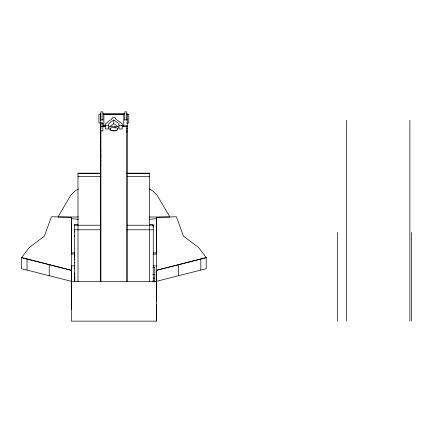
<?xml version="1.0" encoding="UTF-8"?>
<svg xmlns="http://www.w3.org/2000/svg" width="433" height="433" viewBox="0 0 433 433"><rect width="100%" height="100%" fill="white"/><g stroke="black" fill="none" stroke-linecap="round" stroke-linejoin="round"><path stroke-width="0.65" d="M49.216 275.707L49.216 264.709M71.407 309.189L71.407 217.301L51.413 216.76L44.372 236.174L29.233 247.541L21.65 257.511L21.65 268.736L71.407 281.326L156.443 281.326L206.2 268.736L206.2 257.511L198.617 247.541L183.478 236.174L176.437 216.76L156.443 217.35M74.785 265.889L71.407 265.889L71.407 321.134L156.443 321.134L156.443 304.134M156.443 301.227L156.443 270.316M156.443 217.853L156.443 252.894L153.352 252.894M113.825 119.984L108.694 123.735L108.694 128.964L105.457 128.964L105.457 123.735L112.207 118.804A1.932 0.763 0 0 1 112.558 117.808A1.932 0.763 0 0 1 115.091 117.808A1.932 0.763 0 0 1 115.443 118.804L122.193 123.735L122.193 128.964L118.956 128.964L118.956 123.735L113.825 119.984L113.825 123.643L118.956 127.389M108.694 127.389L113.825 123.643M78.416 188.983L77.361 189.535A22.099 21.52 0 0 0 69.036 198.152L57.952 216.998L78.454 216.998M206.2 257.511L156.443 270.322L206.2 257.738M149.39 219.266L156.573 218.692M100.889 113.803L100.418 113.803L100.418 281.748M102.875 113.803L124.774 113.803M126.766 113.803L127.232 113.803L127.232 281.748M103.871 114.215L123.778 114.215M100.889 114.269L98.897 114.269L98.897 122.994L100.889 122.994M126.766 114.269L128.753 114.269L128.753 122.994L126.766 122.994M103.871 114.664L123.778 114.664M100.418 116.261L100.889 116.261M100.418 119.849L102.875 119.849M124.774 119.849L127.232 119.849M100.418 120.304L100.889 120.304L100.889 111.866L102.875 111.866L102.875 120.304M100.418 120.612L100.889 120.612M100.418 122.864L102.875 122.864L102.875 130.885L100.418 130.885M100.418 123.318L100.889 123.318M100.889 123.914L102.875 123.914M105.457 125.31L108.694 125.31M118.956 125.31L122.193 125.31M100.418 125.473L100.889 125.473M103.871 125.483L105.706 125.483M121.944 125.483L123.778 125.483M102.875 125.879L105.565 125.879M122.079 125.879L127.232 125.879M100.418 126.333L100.889 126.333M102.875 126.333L105.565 126.333M110.144 126.333L117.505 126.333M122.079 126.333L127.232 126.333M100.889 126.696L102.875 126.696M100.418 127.838L100.889 127.838M100.418 128.244L100.889 128.244M126.766 128.244L127.232 128.244M126.766 130.885L127.232 130.885M100.418 132.005L100.889 132.005M126.766 132.005L127.232 132.005M100.418 138.235L100.889 138.235M100.418 142.614L100.889 142.614M100.418 149.748L100.889 149.748M100.418 150.657L100.889 150.657M100.418 151.647L100.889 151.647M100.418 153.152L100.889 153.152M100.418 154.949L100.889 154.949M100.418 155.534L100.889 155.534M100.418 156.026L100.889 156.086M100.418 156.627L100.889 156.627M100.418 157.309L100.889 157.309M100.418 160.259L100.889 160.259M100.418 160.914L100.889 160.914M100.418 161.233L100.889 161.233M100.418 163.008L100.889 163.008M100.418 164.908L100.889 164.908M100.418 165.558L100.889 165.558M100.889 173.157L77.994 173.157L77.994 281.65M126.766 173.157L149.656 173.157L149.656 281.65M77.994 173.471L100.889 173.471M126.766 173.471L149.656 173.471M77.994 176.556L100.889 176.556M127.232 176.556L149.656 176.556M100.418 177.097L100.889 177.097M149.396 216.998L169.898 216.998L158.814 198.152A22.099 21.52 0 0 0 150.489 189.535L149.434 188.983M100.418 223.866L100.889 223.866M77.994 224.456L74.389 224.456L74.389 281.807M149.656 224.456L153.26 224.456L153.26 281.975M100.418 224.787L100.889 224.787M74.389 225.225L100.889 225.225M127.232 225.225L153.26 225.225M153.26 226.215L152.789 226.215L152.789 225.225M100.418 227.32L100.889 227.32M100.418 229.598L100.889 229.598M74.389 229.777L100.889 229.777M126.766 229.777L153.26 229.777M74.389 231.65L74.86 231.65M74.389 231.855L74.86 231.801M74.389 235.487L74.86 235.487M74.389 236.456L74.86 236.456M74.389 252.829L74.86 252.829M74.498 252.894L71.407 252.894L71.407 217.853M74.389 253.213L74.86 253.213M71.407 254.052L74.785 254.052M153.066 254.052L156.443 254.052M74.389 254.793L74.86 254.793M74.389 255.189L74.86 255.189M74.389 256.06L74.86 256.06M74.389 257.289L74.86 257.289M74.389 259.188L74.86 259.188M74.389 262.923L74.86 262.923M153.066 265.889L156.443 265.889M152.789 267.556L154.781 267.556M74.389 268.238L74.86 268.238M74.389 273.077L74.86 273.077M74.389 273.9L74.86 273.9M152.789 274.311L154.781 274.311M74.389 274.527L74.86 274.527M74.389 276.059L74.86 276.059M74.389 276.595L74.86 276.595M74.389 277.18L74.86 277.18M74.389 277.407L74.86 277.407M153.26 278.17L154.781 278.17M74.389 278.495L74.86 278.495M74.389 278.576L74.86 278.576M74.389 278.717L74.86 278.717M74.389 279.096L74.86 279.096M74.389 279.788L74.86 279.788M74.389 280.546L74.86 280.546M74.389 280.995L74.86 280.995M74.389 281.082L74.86 281.082M152.789 281.077L154.781 281.077M74.389 281.531L74.86 281.531M71.277 218.692L78.46 219.266M21.65 257.738L71.407 270.322L21.65 257.511M411.35 232.418L411.35 321.134M409.872 120.255L409.872 321.134M346.449 120.255L346.449 321.134M337.318 232.418L337.318 321.134M200.825 259.096L200.825 270.095M178.634 264.709L178.634 275.707M156.443 217.301L156.443 321.134M154.781 267.096L154.781 281.834M126.766 120.304L126.766 111.866L124.774 111.866L124.774 120.304M126.766 125.879L126.766 281.748M123.778 113.803L123.778 125.938M103.871 113.803L103.871 125.938M100.889 122.864L100.889 281.748M27.025 259.096L27.025 270.095M117.273 128.514A3.984 1.575 0 0 1 113.825 130.88A3.984 1.575 0 0 1 110.377 128.514M114.853 127.784A3.984 1.575 0 0 1 115.817 127.941M111.01 130.079A3.984 1.575 0 0 0 117.673 129.37A3.984 1.575 0 0 0 112.797 127.443A3.984 1.575 0 0 0 111.01 130.079"/></g></svg>
